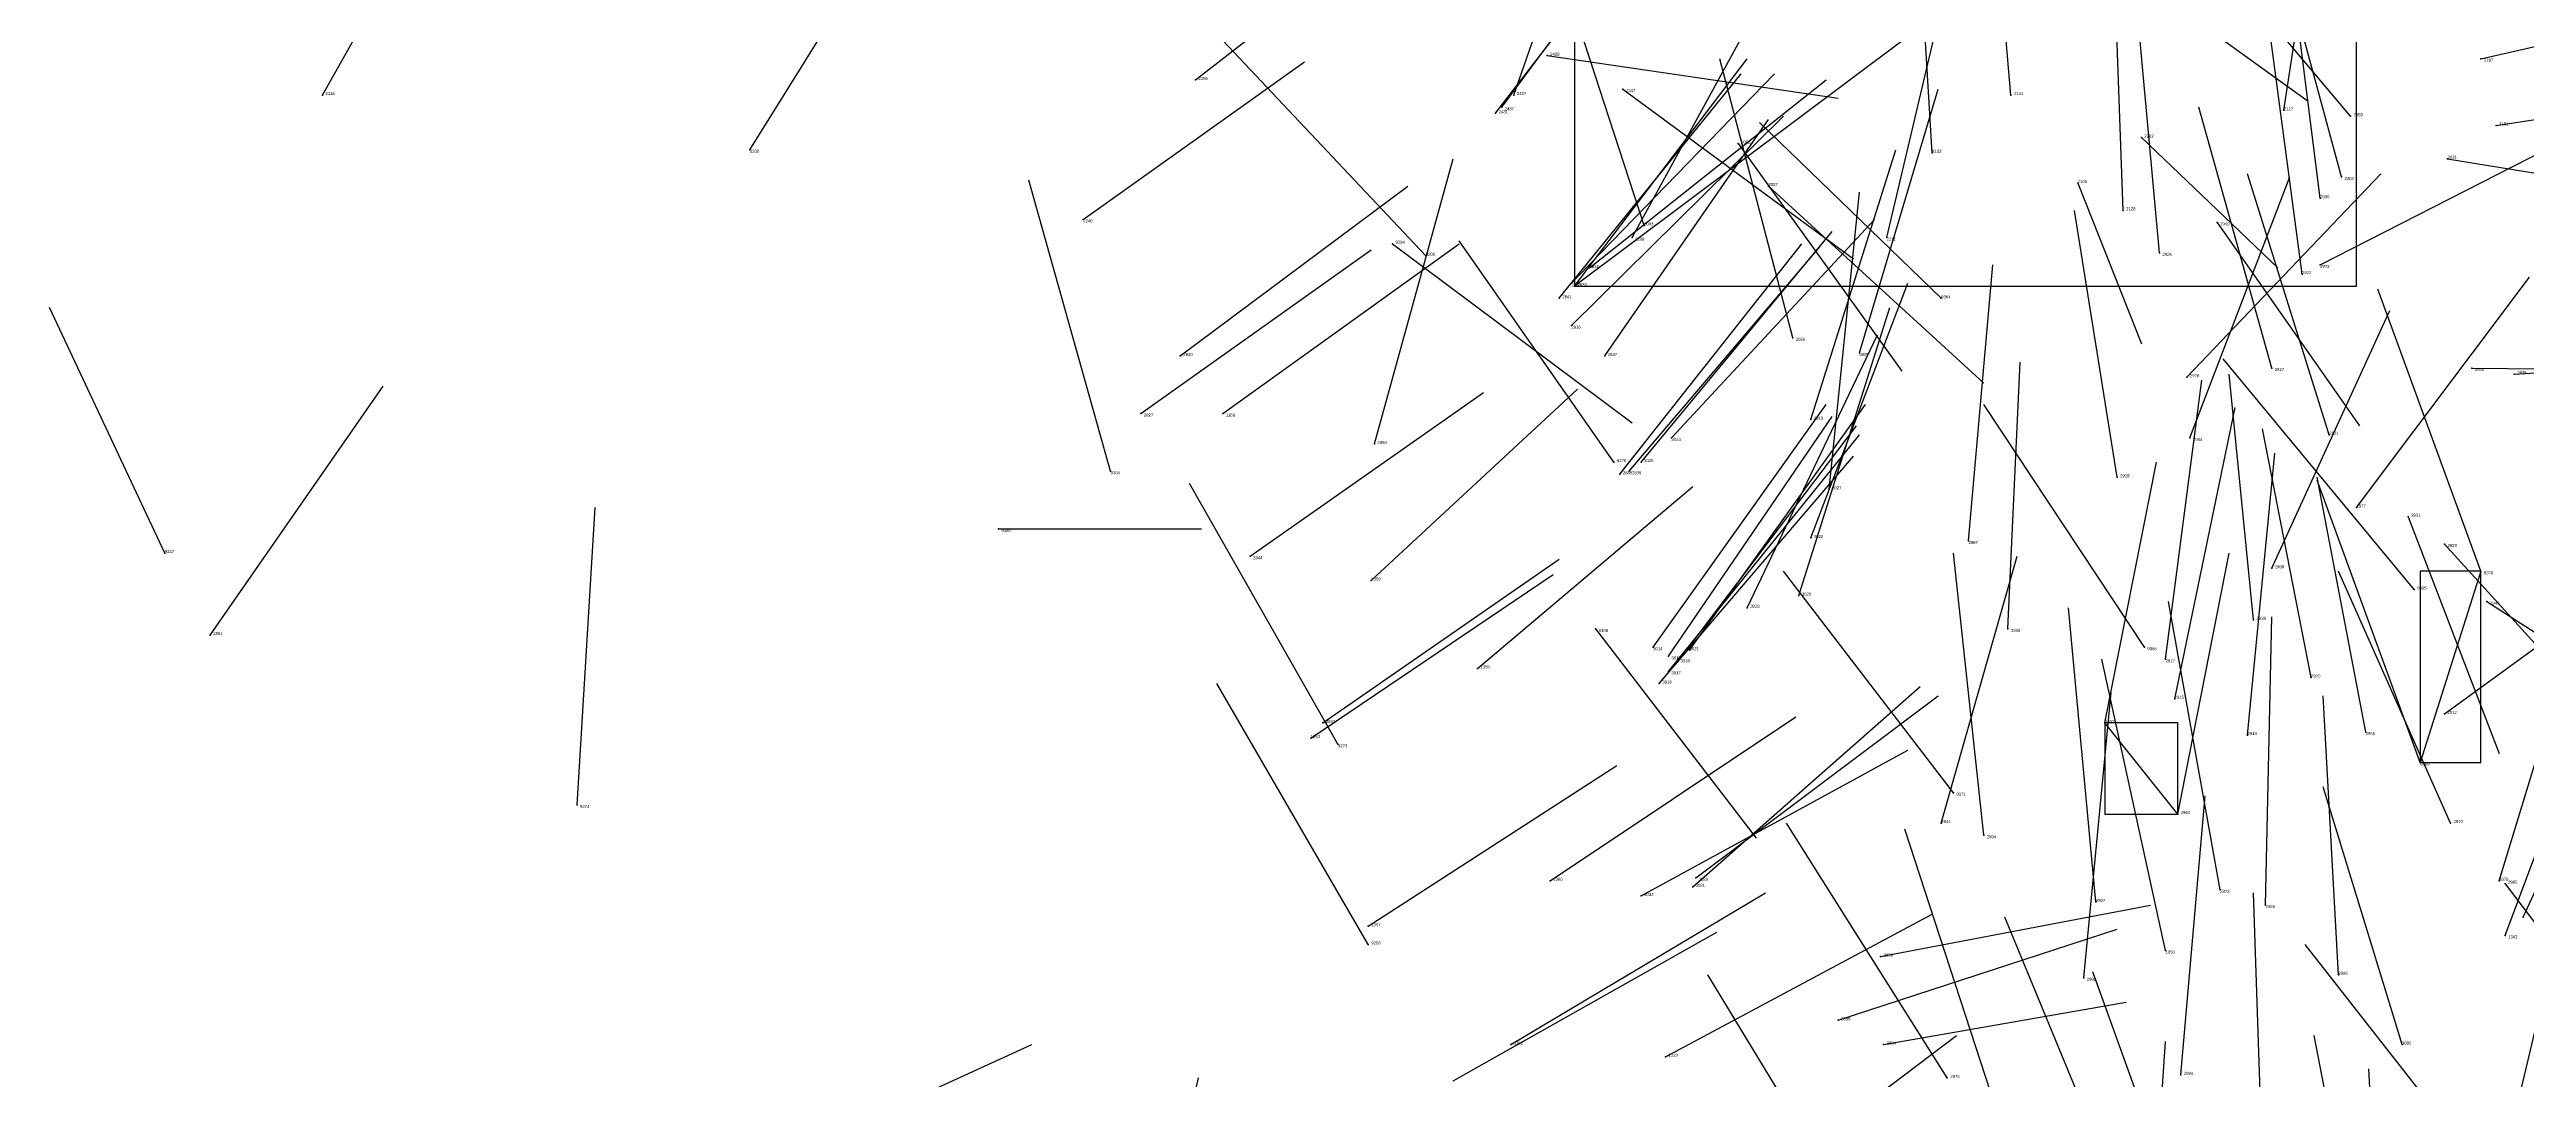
# Model space of a CAD drawing. Extents: x 59.1 to 70.8, y 600.3 to 605.1.
# Drawn here: x 67.384 to 68.201, y 602.421 to 602.76 of the extents above; entities that cross this region are included whole.
import ezdxf

# ---------------------------------------------------------------- set-up
doc = ezdxf.new("R2010")
doc.units = 0
for name, color, linetype in [('Clients', 3, 'CONTINUOUS'), ('Facilities', 3, 'CONTINUOUS'), ('Facilities_lines', 3, 'CONTINUOUS'), ('Min_max_boxes', 1, 'CONTINUOUS'), ('Normals', 1, 'CONTINUOUS'), ('Source_points', 5, 'CONTINUOUS'), ('Text', 3, 'CONTINUOUS')]:
    doc.layers.add(name, color=color, linetype=linetype)

msp = doc.modelspace()

# ---------------------------------------------------------------- linework, layer by layer
at = {"layer": 'Clients', "color": 5}
for p in [(67.887, 602.682, 449.205), (68.062, 602.538, 449.009), (68.166, 602.525, 460.66)]:
    msp.add_point(p, dxfattribs=at)
at = {"layer": 'Facilities', "color": 3}
for p in [(67.878, 602.758, 449.067), (68.186, 602.757, 448.973), (67.474, 602.745, 448.872), (67.762, 602.75, 448.059), (67.867, 602.745, 449.136), (67.903, 602.747, 448.994), (68.031, 602.745, 449.503), (67.861, 602.739, 449.2), (67.863, 602.741, 449.263), (68.121, 602.74, 449.34), (68.143, 602.738, 460.196), (68.191, 602.735, 448.982), (67.615, 602.727, 448.696), (67.941, 602.729, 448.883), (68.005, 602.726, 449.462), (68.074, 602.731, 448.675), (68.14, 602.718, 449.216), (68.175, 602.724, 449.154), (67.951, 602.715, 448.774), (68.053, 602.716, 448.65), (68.133, 602.711, 449.308), (67.725, 602.704, 448.103), (67.91, 602.702, 448.953), (68.068, 602.707, 449.376), (68.099, 602.703, 459.634), (67.827, 602.696, 461.245), (67.906, 602.698, 449.269), (67.99, 602.698, 449.313), (67.838, 602.692, 461.215), (67.892, 602.688, 449.017), (68.08, 602.693, 449.314), (68.127, 602.686, 449.264), (68.133, 602.689, 448.599), (67.882, 602.678, 449.146), (67.885, 602.682, 449.082), (68.008, 602.678, 460.663), (67.886, 602.669, 449.025), (67.959, 602.665, 448.735), (67.757, 602.659, 448.036), (67.897, 602.659, 449.104), (67.981, 602.66, 449.177), (68.117, 602.655, 449.19), (68.183, 602.655, 449.027), (68.197, 602.653, 449.02), (68.089, 602.652, 448.541), (67.744, 602.64, 448.048), (67.771, 602.64, 447.911), (67.965, 602.638, 449.201), (67.821, 602.63, 448.726), (67.919, 602.632, 448.808), (68.09, 602.632, 448.486), (68.136, 602.633, 449.125), (67.734, 602.621, 461.201), (67.9, 602.624, 460.59), (67.902, 602.62, 448.937), (67.905, 602.621, 448.999), (67.909, 602.624, 448.875), (67.971, 602.615, 448.584), (68.066, 602.619, 449.192), (68.145, 602.609, 448.471), (68.162, 602.606, 449.062), (67.697, 602.602, 461.789), (67.965, 602.599, 448.903), (68.017, 602.598, 448.497), (68.174, 602.597, 449.003), (67.422, 602.594, 461.238), (67.78, 602.593, 448.053), (68.117, 602.589, 448.406), (68.186, 602.588, 460.616), (67.82, 602.585, 447.916), (67.961, 602.58, 448.762), (68.164, 602.582, 460.212), (67.944, 602.576, 448.618), (68.111, 602.572, 449.066), (68.188, 602.578, 448.939), (67.437, 602.567, 448.75), (67.894, 602.569, 459.717), (67.913, 602.563, 448.807), (68.03, 602.569, 449.072), (68.075, 602.563, 460.386), (67.855, 602.556, 447.935), (67.918, 602.56, 448.881), (67.918, 602.555, 448.688), (67.921, 602.558, 448.811), (67.925, 602.562, 448.874), (68.082, 602.559, 448.341), (67.915, 602.551, 448.75), (68.085, 602.546, 448.292), (68.13, 602.553, 449.003), (67.804, 602.538, 448.029), (68.174, 602.541, 448.352), (67.8, 602.533, 447.968), (67.809, 602.531, 460.357), (68.109, 602.534, 448.218), (68.148, 602.535, 448.943), (68.012, 602.515, 460.556), (67.558, 602.511, 460.322), (68.086, 602.508, 448.948), (68.008, 602.505, 448.899), (68.022, 602.501, 448.288), (68.176, 602.505, 448.88), (67.879, 602.486, 447.914), (67.909, 602.481, 448.55), (67.926, 602.484, 448.631), (67.927, 602.487, 448.568), (68.1, 602.483, 448.146), (68.192, 602.486, 448), (68.194, 602.485, 448.816), (68.059, 602.479, 448.143), (68.115, 602.478, 448.885), (68.2, 602.474, 448.032), (67.819, 602.471, 447.97), (67.819, 602.465, 460.37), (68.194, 602.468, 447.954), (67.988, 602.461, 448.308), (68.082, 602.463, 447.992), (68.055, 602.454, 448.836), (68.139, 602.455, 448.82), (67.974, 602.44, 448.252), (67.866, 602.432, 447.961), (67.989, 602.432, 448.179), (68.16, 602.432, 448.76), (67.917, 602.428, 447.854), (68.01, 602.421, 448.105), (68.087, 602.422, 448.771)]:
    msp.add_point(p, dxfattribs=at)
at = {"layer": 'Facilities_lines', "color": 3}
for p, q in [((68.145, 602.875, 449.268), (67.887, 602.682, 449.205)), ((68.186, 602.588, 460.616), (68.166, 602.525, 460.66)), ((68.086, 602.508, 448.948), (68.062, 602.538, 449.009))]:
    msp.add_line(p, q, dxfattribs=at)
at = {"layer": 'Min_max_boxes', "color": 1}
for p, q in [((67.887, 602.875, 449.205), (67.887, 602.682, 449.205)), ((67.887, 602.875, 449.268), (67.887, 602.682, 449.268)), ((68.145, 602.682, 449.205), (68.145, 602.875, 449.205)), ((68.145, 602.682, 449.268), (68.145, 602.875, 449.268)), ((67.887, 602.682, 449.205), (68.145, 602.682, 449.205)), ((67.887, 602.682, 449.268), (68.145, 602.682, 449.268)), ((67.887, 602.682, 449.205), (67.887, 602.682, 449.268)), ((68.145, 602.682, 449.205), (68.145, 602.682, 449.268)), ((68.186, 602.588, 460.616), (68.166, 602.588, 460.616)), ((68.166, 602.588, 460.616), (68.166, 602.525, 460.616)), ((68.186, 602.588, 460.66), (68.166, 602.588, 460.66)), ((68.166, 602.588, 460.66), (68.166, 602.525, 460.66)), ((68.166, 602.588, 460.616), (68.166, 602.588, 460.66)), ((68.186, 602.525, 460.616), (68.186, 602.588, 460.616)), ((68.186, 602.525, 460.66), (68.186, 602.588, 460.66)), ((68.186, 602.588, 460.616), (68.186, 602.588, 460.66)), ((68.086, 602.538, 448.948), (68.062, 602.538, 448.948)), ((68.062, 602.538, 448.948), (68.062, 602.508, 448.948)), ((68.086, 602.538, 449.009), (68.062, 602.538, 449.009)), ((68.062, 602.538, 449.009), (68.062, 602.508, 449.009)), ((68.062, 602.538, 448.948), (68.062, 602.538, 449.009)), ((68.086, 602.508, 448.948), (68.086, 602.538, 448.948)), ((68.086, 602.508, 449.009), (68.086, 602.538, 449.009)), ((68.086, 602.538, 448.948), (68.086, 602.538, 449.009)), ((68.166, 602.525, 460.616), (68.186, 602.525, 460.616)), ((68.166, 602.525, 460.66), (68.186, 602.525, 460.66)), ((68.166, 602.525, 460.616), (68.166, 602.525, 460.66)), ((68.186, 602.525, 460.616), (68.186, 602.525, 460.66)), ((68.062, 602.508, 448.948), (68.086, 602.508, 448.948)), ((68.062, 602.508, 449.009), (68.086, 602.508, 449.009)), ((68.062, 602.508, 448.948), (68.062, 602.508, 449.009)), ((68.086, 602.508, 448.948), (68.086, 602.508, 449.009))]:
    msp.add_line(p, q, dxfattribs=at)
at = {"layer": 'Normals', "color": 1}
for p, q in [((67.867, 602.745, 449.136), (67.898, 602.834, 449.102)), ((68.031, 602.745, 449.503), (68.023, 602.837, 449.464)), ((67.474, 602.745, 448.872), (67.522, 602.83, 448.849)), ((68.121, 602.74, 449.34), (68.134, 602.824, 449.287)), ((67.861, 602.739, 449.2), (67.921, 602.817, 449.18)), ((67.863, 602.741, 449.263), (67.921, 602.819, 449.24)), ((68.005, 602.726, 449.462), (68, 602.81, 449.408)), ((68.143, 602.738, 460.196), (68.079, 602.814, 460.208)), ((67.615, 602.727, 448.696), (67.663, 602.804, 448.739)), ((67.762, 602.75, 448.059), (67.83, 602.803, 448.008)), ((68.05, 602.8, 448.828), (68.129, 602.743, 448.851)), ((68.14, 602.718, 449.216), (68.117, 602.803, 449.169)), ((68.068, 602.707, 449.376), (68.065, 602.792, 449.324)), ((68.133, 602.711, 449.308), (68.122, 602.798, 449.261)), ((67.91, 602.702, 448.953), (67.883, 602.785, 448.905)), ((67.99, 602.698, 449.313), (68.011, 602.787, 449.273)), ((67.906, 602.698, 449.269), (67.952, 602.782, 449.24)), ((68.08, 602.693, 449.314), (68.072, 602.781, 449.267)), ((68.127, 602.686, 449.264), (68.115, 602.777, 449.224)), ((68.186, 602.757, 448.973), (68.283, 602.779, 448.987)), ((67.838, 602.692, 461.215), (67.771, 602.763, 461.193)), ((67.725, 602.704, 448.103), (67.798, 602.756, 448.06)), ((67.878, 602.758, 449.067), (67.974, 602.744, 449.093)), ((67.882, 602.678, 449.146), (67.942, 602.752, 449.115)), ((67.885, 602.682, 449.082), (67.953, 602.752, 449.06)), ((67.887, 602.682, 449.205), (67.944, 602.757, 449.172)), ((67.959, 602.665, 448.735), (67.935, 602.757, 448.705)), ((67.892, 602.688, 449.017), (67.97, 602.75, 449.004)), ((67.903, 602.747, 448.994), (67.979, 602.691, 449.028)), ((67.981, 602.66, 449.177), (68.007, 602.747, 449.136)), ((68.191, 602.735, 448.982), (68.289, 602.75, 448.992)), ((67.886, 602.669, 449.025), (67.956, 602.738, 449.007)), ((67.897, 602.659, 449.104), (67.951, 602.737, 449.074)), ((68.008, 602.678, 460.663), (67.948, 602.736, 460.607)), ((68.117, 602.655, 449.19), (68.093, 602.741, 449.144)), ((68.133, 602.689, 448.599), (68.221, 602.734, 448.586)), ((67.941, 602.729, 448.883), (67.995, 602.654, 448.921)), ((67.965, 602.638, 449.201), (67.993, 602.727, 449.164)), ((68.074, 602.731, 448.675), (68.119, 602.688, 448.753)), ((67.821, 602.63, 448.726), (67.847, 602.724, 448.704)), ((68.089, 602.652, 448.541), (68.153, 602.719, 448.503)), ((68.09, 602.632, 448.486), (68.123, 602.718, 448.448)), ((68.136, 602.633, 449.125), (68.109, 602.719, 449.082)), ((68.175, 602.724, 449.154), (68.267, 602.709, 449.191)), ((67.734, 602.621, 461.201), (67.707, 602.717, 461.203)), ((67.757, 602.659, 448.036), (67.832, 602.715, 448.001)), ((67.951, 602.715, 448.774), (68.022, 602.65, 448.802)), ((67.971, 602.615, 448.584), (67.981, 602.713, 448.565)), ((68.053, 602.716, 448.65), (68.074, 602.663, 448.732)), ((67.919, 602.632, 448.808), (67.986, 602.704, 448.79)), ((68.066, 602.619, 449.192), (68.052, 602.707, 449.146)), ((68.099, 602.703, 459.634), (68.146, 602.636, 459.577)), ((67.744, 602.64, 448.048), (67.82, 602.694, 448.012)), ((67.771, 602.64, 447.911), (67.849, 602.696, 447.883)), ((67.827, 602.696, 461.245), (67.906, 602.637, 461.263)), ((67.9, 602.624, 460.59), (67.849, 602.697, 460.544)), ((67.902, 602.62, 448.937), (67.962, 602.696, 448.912)), ((67.905, 602.621, 448.999), (67.968, 602.695, 448.976)), ((67.909, 602.624, 448.875), (67.972, 602.7, 448.859)), ((68.017, 602.598, 448.497), (68.025, 602.689, 448.457)), ((68.145, 602.609, 448.471), (68.202, 602.685, 448.44)), ((67.965, 602.599, 448.903), (67.997, 602.683, 448.858)), ((68.186, 602.588, 460.616), (68.152, 602.681, 460.602)), ((67.422, 602.594, 461.238), (67.384, 602.675, 461.283)), ((67.961, 602.58, 448.762), (67.991, 602.675, 448.763)), ((68.117, 602.589, 448.406), (68.156, 602.674, 448.369)), ((67.944, 602.576, 448.618), (67.987, 602.666, 448.612)), ((68.03, 602.569, 449.072), (68.034, 602.657, 449.024)), ((68.164, 602.582, 460.212), (68.101, 602.658, 460.229)), ((68.111, 602.572, 449.066), (68.103, 602.653, 449.008)), ((68.183, 602.655, 449.027), (68.281, 602.654, 449.044)), ((68.197, 602.653, 449.02), (68.296, 602.659, 449.03)), ((67.437, 602.567, 448.75), (67.494, 602.649, 448.751)), ((67.78, 602.593, 448.053), (67.857, 602.647, 448.019)), ((67.82, 602.585, 447.916), (67.888, 602.648, 447.879)), ((68.082, 602.559, 448.341), (68.094, 602.651, 448.304)), ((67.913, 602.563, 448.807), (67.97, 602.643, 448.788)), ((67.918, 602.56, 448.881), (67.972, 602.639, 448.853)), ((67.921, 602.558, 448.811), (67.98, 602.636, 448.792)), ((67.925, 602.562, 448.874), (67.983, 602.643, 448.86)), ((68.075, 602.563, 460.386), (68.022, 602.643, 460.357)), ((68.085, 602.546, 448.292), (68.105, 602.642, 448.273)), ((67.918, 602.555, 448.688), (67.981, 602.633, 448.684)), ((68.13, 602.553, 449.003), (68.114, 602.635, 448.948)), ((67.915, 602.551, 448.75), (67.979, 602.626, 448.736)), ((68.062, 602.538, 449.009), (68.079, 602.624, 448.962)), ((68.109, 602.534, 448.218), (68.118, 602.627, 448.183)), ((67.809, 602.531, 460.357), (67.76, 602.617, 460.342)), ((67.855, 602.556, 447.935), (67.926, 602.616, 447.897)), ((68.148, 602.535, 448.943), (68.132, 602.619, 448.892)), ((68.166, 602.525, 460.66), (68.132, 602.618, 460.646)), ((67.558, 602.511, 460.322), (67.564, 602.609, 460.34)), ((68.162, 602.606, 449.062), (68.192, 602.528, 449.117)), ((67.697, 602.602, 461.789), (67.764, 602.602, 461.715)), ((68.174, 602.541, 448.352), (68.251, 602.597, 448.322)), ((68.174, 602.597, 449.003), (68.234, 602.531, 449.047)), ((67.8, 602.533, 447.968), (67.88, 602.587, 447.94)), ((67.804, 602.538, 448.029), (67.882, 602.592, 447.998)), ((68.012, 602.515, 460.556), (67.956, 602.588, 460.517)), ((68.008, 602.505, 448.899), (68.033, 602.593, 448.858)), ((68.022, 602.501, 448.288), (68.012, 602.594, 448.252)), ((68.086, 602.508, 448.948), (68.103, 602.594, 448.901)), ((68.176, 602.505, 448.88), (68.139, 602.588, 448.839)), ((68.192, 602.486, 448), (68.221, 602.581, 447.989)), ((68.059, 602.479, 448.143), (68.05, 602.576, 448.121)), ((68.1, 602.483, 448.146), (68.083, 602.578, 448.119)), ((68.115, 602.478, 448.885), (68.117, 602.573, 448.853)), ((68.188, 602.578, 448.939), (68.266, 602.528, 448.977)), ((67.894, 602.569, 459.717), (67.947, 602.5, 459.668)), ((68.2, 602.474, 448.032), (68.242, 602.565, 448.023)), ((68.082, 602.463, 447.992), (68.061, 602.559, 447.974)), ((68.194, 602.468, 447.954), (68.228, 602.559, 447.932)), ((67.819, 602.465, 460.37), (67.769, 602.551, 460.357)), ((67.926, 602.484, 448.631), (68.001, 602.55, 448.628)), ((67.927, 602.487, 448.568), (68.007, 602.547, 448.569)), ((68.055, 602.454, 448.836), (68.064, 602.548, 448.802)), ((68.139, 602.455, 448.82), (68.134, 602.547, 448.781)), ((67.879, 602.486, 447.914), (67.96, 602.54, 447.894)), ((67.819, 602.471, 447.97), (67.901, 602.524, 447.948)), ((67.909, 602.481, 448.55), (67.997, 602.529, 448.552)), ((68.087, 602.422, 448.771), (68.095, 602.514, 448.733)), ((68.16, 602.432, 448.76), (68.134, 602.517, 448.714)), ((68.01, 602.421, 448.105), (67.957, 602.505, 448.113)), ((68.026, 602.411, 448.116), (67.996, 602.503, 448.09)), ((67.866, 602.432, 447.961), (67.95, 602.482, 447.941)), ((68.114, 602.394, 448.711), (68.111, 602.482, 448.664)), ((68.194, 602.485, 448.816), (68.25, 602.411, 448.854)), ((67.917, 602.428, 447.854), (68.005, 602.475, 447.863)), ((67.988, 602.461, 448.308), (68.077, 602.478, 448.266)), ((68.065, 602.387, 447.883), (68.029, 602.474, 447.85)), ((67.847, 602.42, 447.906), (67.934, 602.469, 447.895)), ((67.974, 602.44, 448.252), (68.066, 602.47, 448.227)), ((68.19, 602.386, 460.309), (68.128, 602.465, 460.306)), ((68.19, 602.378, 447.792), (68.212, 602.471, 447.762)), ((67.982, 602.371, 460.368), (67.931, 602.455, 460.348)), ((68.089, 602.37, 447.81), (68.058, 602.456, 447.77)), ((67.989, 602.432, 448.179), (68.069, 602.446, 448.12)), ((67.66, 602.41, 458.477), (67.708, 602.432, 458.562)), ((67.935, 602.376, 448.49), (68.013, 602.435, 448.469)), ((68.076, 602.346, 448.62), (68.082, 602.433, 448.57)), ((68.149, 602.343, 447.73), (68.131, 602.435, 447.696)), ((68.154, 602.331, 447.666), (68.149, 602.424, 447.63)), ((67.741, 602.323, 461.197), (67.763, 602.421, 461.196))]:
    msp.add_line(p, q, dxfattribs=at)
at = {"layer": 'Source_points', "color": 5}
for p in [(67.878, 602.758, 449.067), (68.186, 602.757, 448.973), (67.474, 602.745, 448.872), (67.762, 602.75, 448.059), (67.867, 602.745, 449.136), (67.903, 602.747, 448.994), (68.031, 602.745, 449.503), (67.861, 602.739, 449.2), (67.863, 602.741, 449.263), (68.121, 602.74, 449.34), (68.143, 602.738, 460.196), (68.191, 602.735, 448.982), (67.615, 602.727, 448.696), (67.941, 602.729, 448.883), (68.005, 602.726, 449.462), (68.074, 602.731, 448.675), (68.14, 602.718, 449.216), (68.175, 602.724, 449.154), (67.951, 602.715, 448.774), (68.053, 602.716, 448.65), (68.133, 602.711, 449.308), (67.725, 602.704, 448.103), (67.91, 602.702, 448.953), (68.068, 602.707, 449.376), (68.099, 602.703, 459.634), (67.827, 602.696, 461.245), (67.906, 602.698, 449.269), (67.99, 602.698, 449.313), (67.838, 602.692, 461.215), (67.892, 602.688, 449.017), (68.08, 602.693, 449.314), (68.127, 602.686, 449.264), (68.133, 602.689, 448.599), (67.882, 602.678, 449.146), (67.885, 602.682, 449.082), (67.887, 602.682, 449.205), (68.008, 602.678, 460.663), (67.886, 602.669, 449.025), (67.959, 602.665, 448.735), (67.757, 602.659, 448.036), (67.897, 602.659, 449.104), (67.981, 602.66, 449.177), (68.117, 602.655, 449.19), (68.183, 602.655, 449.027), (68.197, 602.653, 449.02), (68.089, 602.652, 448.541), (67.744, 602.64, 448.048), (67.771, 602.64, 447.911), (67.965, 602.638, 449.201), (67.821, 602.63, 448.726), (67.919, 602.632, 448.808), (68.09, 602.632, 448.486), (68.136, 602.633, 449.125), (67.734, 602.621, 461.201), (67.9, 602.624, 460.59), (67.902, 602.62, 448.937), (67.905, 602.621, 448.999), (67.909, 602.624, 448.875), (67.971, 602.615, 448.584), (68.066, 602.619, 449.192), (68.145, 602.609, 448.471), (68.162, 602.606, 449.062), (67.697, 602.602, 461.789), (67.965, 602.599, 448.903), (68.017, 602.598, 448.497), (68.174, 602.597, 449.003), (67.422, 602.594, 461.238), (67.78, 602.593, 448.053), (68.117, 602.589, 448.406), (68.186, 602.588, 460.616), (67.82, 602.585, 447.916), (67.961, 602.58, 448.762), (68.164, 602.582, 460.212), (67.944, 602.576, 448.618), (68.111, 602.572, 449.066), (68.188, 602.578, 448.939), (67.437, 602.567, 448.75), (67.894, 602.569, 459.717), (67.913, 602.563, 448.807), (68.03, 602.569, 449.072), (68.075, 602.563, 460.386), (67.855, 602.556, 447.935), (67.918, 602.56, 448.881), (67.918, 602.555, 448.688), (67.921, 602.558, 448.811), (67.925, 602.562, 448.874), (68.082, 602.559, 448.341), (67.915, 602.551, 448.75), (68.085, 602.546, 448.292), (68.13, 602.553, 449.003), (67.804, 602.538, 448.029), (68.062, 602.538, 449.009), (68.174, 602.541, 448.352), (67.8, 602.533, 447.968), (67.809, 602.531, 460.357), (68.109, 602.534, 448.218), (68.148, 602.535, 448.943), (68.166, 602.525, 460.66), (68.012, 602.515, 460.556), (67.558, 602.511, 460.322), (68.086, 602.508, 448.948), (68.008, 602.505, 448.899), (68.022, 602.501, 448.288), (68.176, 602.505, 448.88), (67.879, 602.486, 447.914), (67.909, 602.481, 448.55), (67.926, 602.484, 448.631), (67.927, 602.487, 448.568), (68.1, 602.483, 448.146), (68.192, 602.486, 448), (68.194, 602.485, 448.816), (68.059, 602.479, 448.143), (68.115, 602.478, 448.885), (68.2, 602.474, 448.032), (67.819, 602.471, 447.97), (67.819, 602.465, 460.37), (68.194, 602.468, 447.954), (67.988, 602.461, 448.308), (68.082, 602.463, 447.992), (68.055, 602.454, 448.836), (68.139, 602.455, 448.82), (67.974, 602.44, 448.252), (67.866, 602.432, 447.961), (67.989, 602.432, 448.179), (68.16, 602.432, 448.76), (67.917, 602.428, 447.854), (68.01, 602.421, 448.105), (68.087, 602.422, 448.771)]:
    msp.add_point(p, dxfattribs=at)

# ---------------------------------------------------------------- texts
at = {"layer": 'Text', "color": 3}
for s, p in [('2428', (67.879, 602.758, 449.067)), ('2255', (67.763, 602.75, 448.059)), ('2197', (68.187, 602.756, 448.973)), ('2338', (67.475, 602.745, 448.872)), ('2427', (67.868, 602.745, 449.136)), ('2347', (67.904, 602.746, 448.994)), ('2141', (68.032, 602.745, 449.503)), ('2431', (67.862, 602.739, 449.2)), ('2437', (67.864, 602.74, 449.263)), ('2117', (68.121, 602.74, 449.34)), ('7989', (68.144, 602.738, 460.196)), ('2101', (68.192, 602.735, 448.982)), ('2330', (67.615, 602.726, 448.696)), ('2085', (67.942, 602.729, 448.883)), ('2122', (68.005, 602.726, 449.462)), ('2222', (68.075, 602.731, 448.675)), ('2202', (68.141, 602.717, 449.216)), ('2031', (68.175, 602.724, 449.154)), ('2087', (67.951, 602.715, 448.774)), ('2106', (68.053, 602.716, 448.65)), ('2035', (68.133, 602.711, 449.308)), ('2240', (67.725, 602.703, 448.103)), ('2093', (67.91, 602.702, 448.953)), ('2128', (68.069, 602.707, 449.376)), ('7940', (68.1, 602.702, 459.634)), ('9294', (67.828, 602.696, 461.245)), ('2208', (67.907, 602.697, 449.269)), ('2211', (67.99, 602.697, 449.313)), ('9200', (67.838, 602.692, 461.215)), ('2832', (67.892, 602.688, 449.017)), ('2926', (68.081, 602.692, 449.314)), ('2922', (68.127, 602.686, 449.264)), ('2972', (68.133, 602.688, 448.599)), ('2841', (67.883, 602.678, 449.146)), ('2830', (67.886, 602.682, 449.082)), ('2833', (67.888, 602.682, 449.205)), ('9364', (68.008, 602.678, 460.663)), ('2836', (67.886, 602.668, 449.025)), ('3026', (67.96, 602.664, 448.735)), ('2840', (67.758, 602.659, 448.036)), ('2837', (67.898, 602.659, 449.104)), ('3009', (67.981, 602.659, 449.177)), ('2978', (68.09, 602.652, 448.541)), ('2927', (68.118, 602.654, 449.19)), ('2930', (68.184, 602.654, 449.027)), ('2939', (68.198, 602.653, 449.02)), ('2827', (67.745, 602.639, 448.048)), ('1358', (67.772, 602.639, 447.911)), ('2919', (67.966, 602.638, 449.201)), ('2850', (67.822, 602.63, 448.726)), ('3024', (67.919, 602.631, 448.808)), ('2984', (68.091, 602.631, 448.486)), ('2921', (68.136, 602.633, 449.125)), ('9304', (67.734, 602.62, 461.201)), ('9276', (67.901, 602.624, 460.59)), ('2849', (67.903, 602.62, 448.937)), ('2839', (67.906, 602.62, 448.999)), ('3025', (67.91, 602.624, 448.875)), ('2929', (68.067, 602.619, 449.192)), ('3027', (67.972, 602.615, 448.584)), ('2977', (68.145, 602.609, 448.471)), ('2931', (68.163, 602.606, 449.062)), ('9337', (67.422, 602.594, 461.238)), ('9180', (67.698, 602.601, 461.789)), ('3022', (67.966, 602.599, 448.903)), ('2967', (68.017, 602.597, 448.497)), ('2923', (68.175, 602.596, 449.003)), ('2844', (67.781, 602.592, 448.053)), ('2968', (68.118, 602.589, 448.406)), ('9370', (68.187, 602.587, 460.616)), ('1359', (67.82, 602.585, 447.916)), ('3020', (67.962, 602.58, 448.762)), ('9365', (68.165, 602.582, 460.212)), ('3028', (67.945, 602.576, 448.618)), ('2938', (68.112, 602.572, 449.066)), ('2949', (68.189, 602.577, 448.939)), ('2851', (67.438, 602.567, 448.75)), ('9308', (67.895, 602.568, 459.717)), ('3014', (67.913, 602.562, 448.807)), ('3021', (67.925, 602.562, 448.874)), ('2935', (68.031, 602.568, 449.072)), ('9366', (68.076, 602.562, 460.386)), ('1355', (67.856, 602.556, 447.935)), ('3015', (67.919, 602.559, 448.881)), ('3017', (67.919, 602.554, 448.688)), ('3016', (67.922, 602.558, 448.811)), ('2917', (68.082, 602.558, 448.341)), ('3018', (67.916, 602.551, 448.75)), ('2915', (68.085, 602.546, 448.292)), ('2920', (68.13, 602.553, 449.003)), ('2843', (67.805, 602.538, 448.029)), ('2932', (68.062, 602.538, 449.009)), ('2912', (68.175, 602.541, 448.352)), ('1353', (67.8, 602.533, 447.968)), ('9273', (67.809, 602.53, 460.357)), ('2914', (68.109, 602.534, 448.218)), ('2965', (68.148, 602.534, 448.943)), ('9369', (68.166, 602.524, 460.66)), ('9371', (68.013, 602.514, 460.556)), ('9274', (67.559, 602.51, 460.322)), ('2941', (68.008, 602.505, 448.899)), ('2963', (68.087, 602.508, 448.948)), ('2970', (68.177, 602.505, 448.88)), ('2894', (68.023, 602.5, 448.288)), ('1360', (67.88, 602.486, 447.914)), ('3032', (67.91, 602.481, 448.55)), ('3031', (67.927, 602.484, 448.631)), ('3029', (67.928, 602.486, 448.568)), ('2873', (68.1, 602.482, 448.146)), ('2878', (68.192, 602.486, 448)), ('2985', (68.195, 602.485, 448.816)), ('2907', (68.059, 602.479, 448.143)), ('2989', (68.115, 602.477, 448.885)), ('9258', (67.82, 602.465, 460.37)), ('1357', (67.82, 602.471, 447.97)), ('1342', (68.195, 602.467, 447.954)), ('2859', (67.989, 602.461, 448.308)), ('1350', (68.082, 602.462, 447.992)), ('2992', (68.056, 602.453, 448.836)), ('2988', (68.139, 602.455, 448.82)), ('2855', (67.975, 602.44, 448.252)), ('1362', (67.867, 602.432, 447.961)), ('2854', (67.99, 602.432, 448.179)), ('3002', (68.16, 602.432, 448.76)), ('1319', (67.918, 602.428, 447.854)), ('2875', (68.011, 602.421, 448.105)), ('2994', (68.088, 602.422, 448.771))]:
    msp.add_text(s, height=0.001, dxfattribs=at).set_placement(p)

doc.saveas('drawing.dxf')
